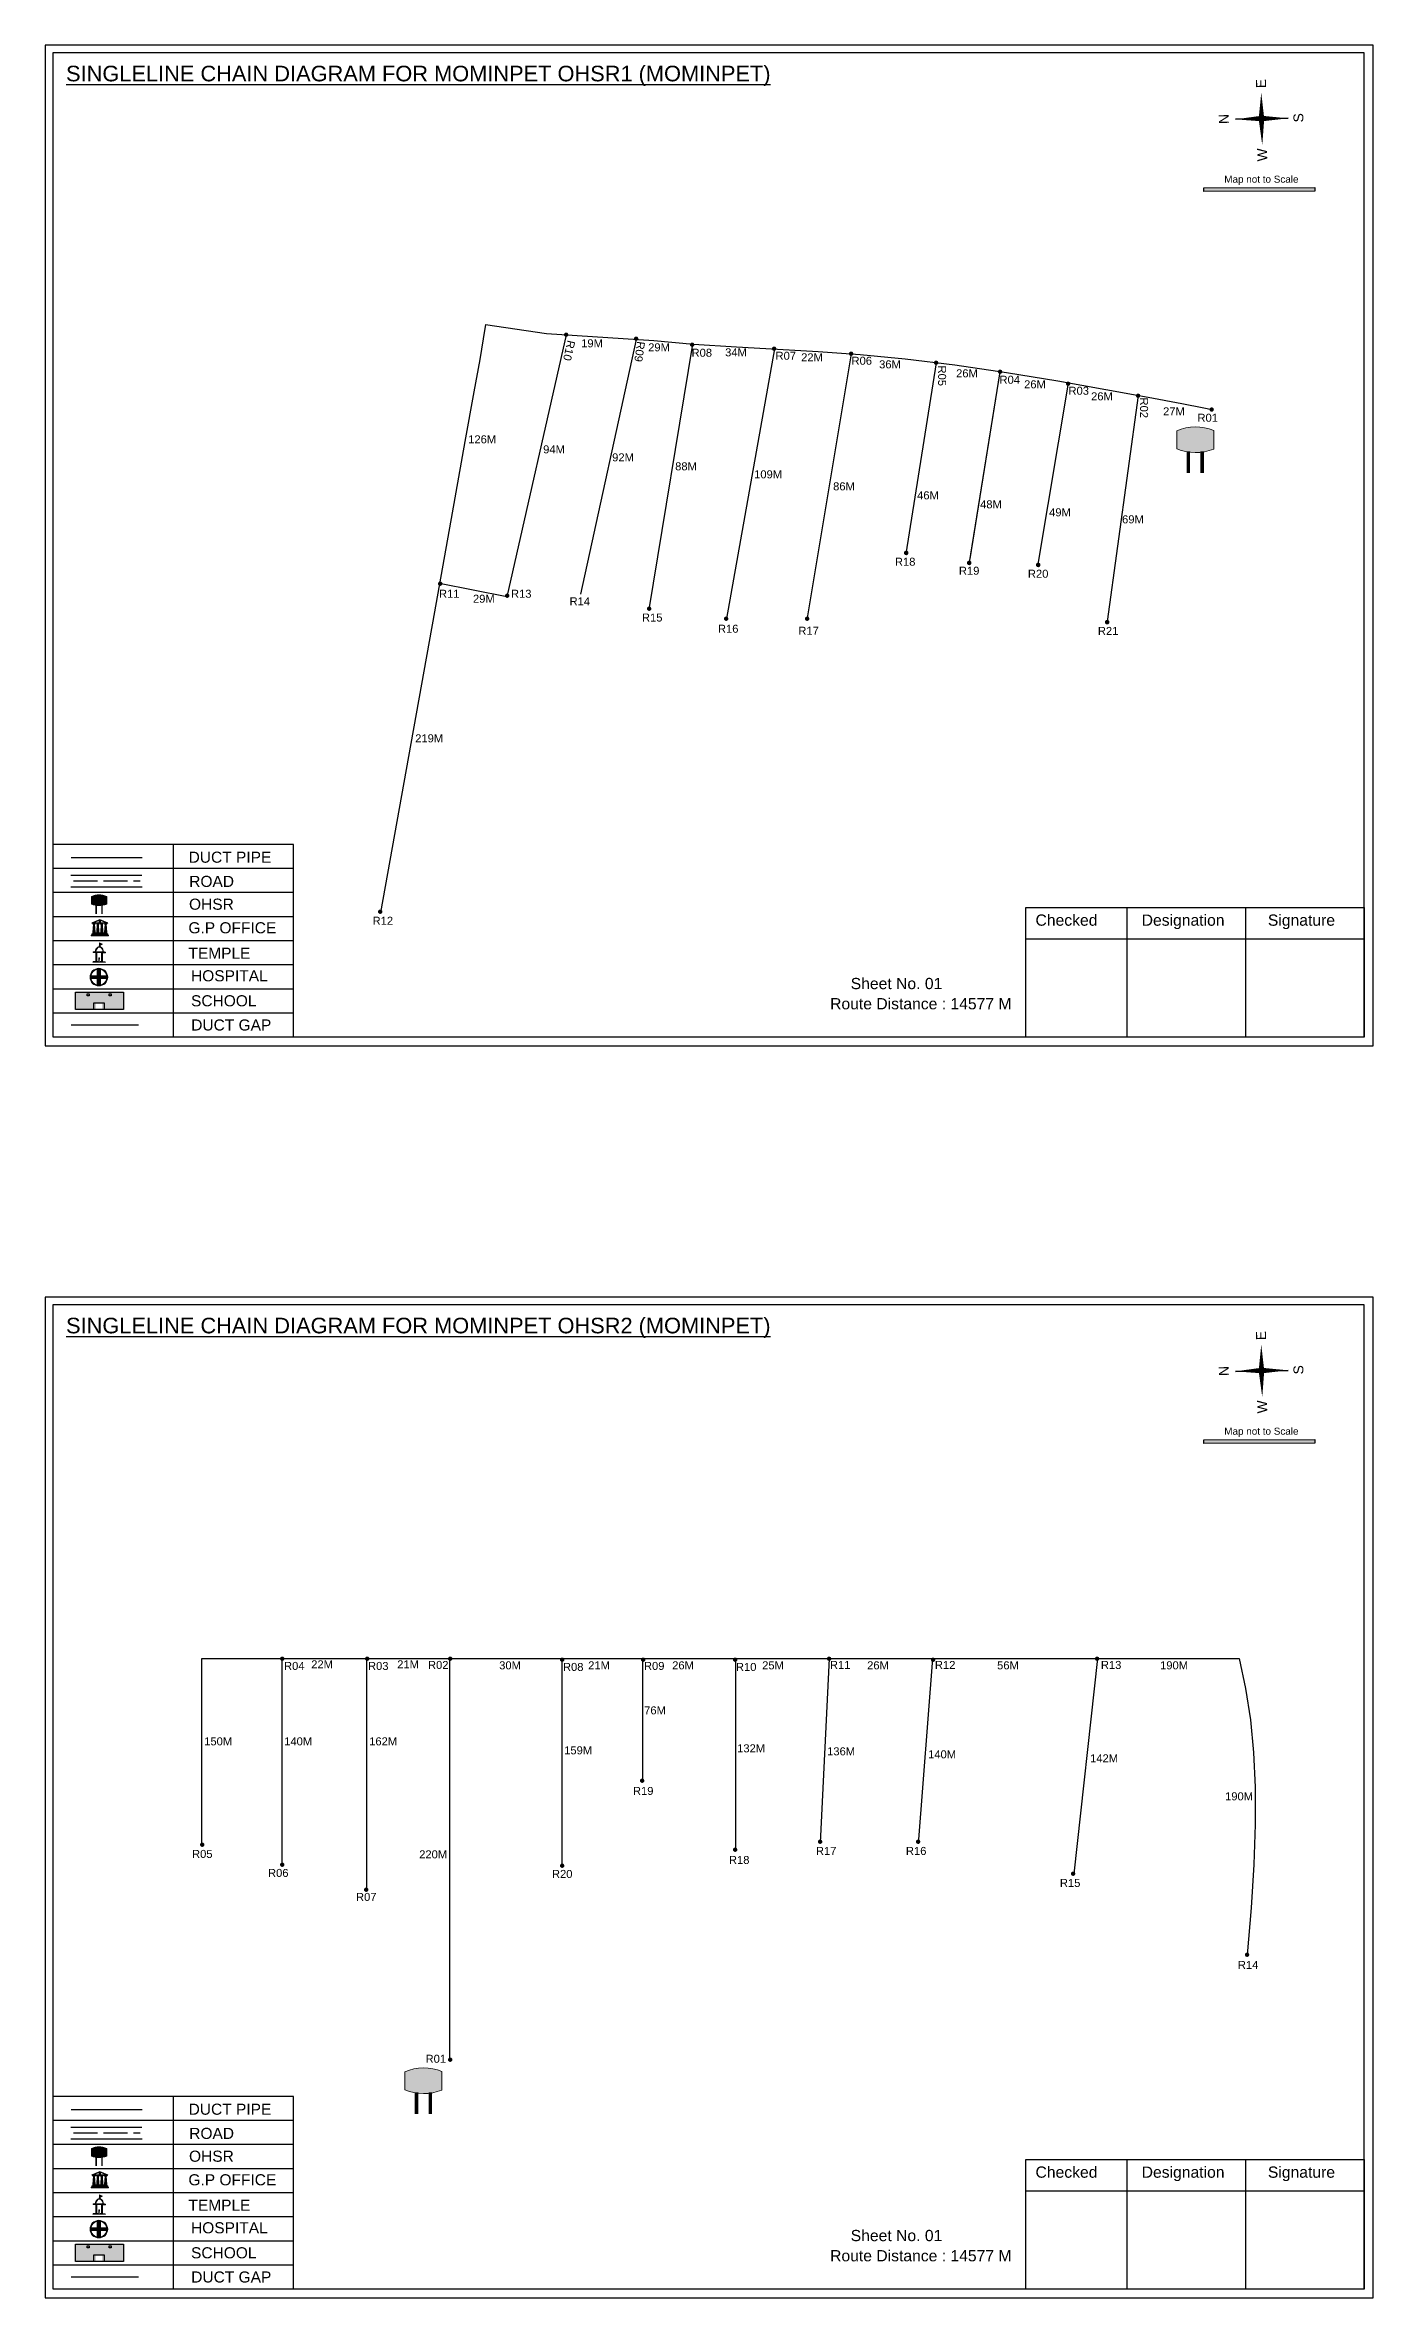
# Model space of a CAD drawing. Header units: inches. Extents: x 1446 to 12099, y 451 to 5049.
# Drawn here: x 1454 to 2118, y 3923 to 5049 of the extents above; entities that cross this region are included whole.
import ezdxf

# ---------------------------------------------------------------- set-up
doc = ezdxf.new("R2010")
doc.units = ezdxf.units.IN
doc.header["$MEASUREMENT"] = 0
doc.linetypes.add('ACAD_ISO02W100', pattern=[15, 12, -3])
doc.layers.add('LANDMARK', color=7, linetype='Continuous')
doc.layers.add('OHT', color=7, linetype='Continuous')
doc.styles.get("Standard").update_dxf_attribs({"font": 'arial.ttf'})

# ---------------------------------------------------------------- blocks, each defined once
blk = doc.blocks.new('OHT')
at = {"linetype": 'Continuous', "lineweight": 0, "true_color": 0x0ffffc}
blk.add_hatch(color=4, dxfattribs=at).paths.add_polyline_path([(0.012, 1), (0, 1, 0.101323), (-0.4, 0.916), (-0.4, 0.525, 0.194075), (0.399, 0.521), (0.399, 0.921, 0.097877)])
at = {"color": 4, "linetype": 'Continuous', "lineweight": 0, "true_color": 0x0ffffc, "flags": 128}
for points in [[(-0.4, 0.525), (-0.4, 0.916)], [(0.399, 0.521), (0.399, 0.921)]]:
    blk.add_lwpolyline(points, dxfattribs=at)
at = {"color": 4, "linetype": 'Continuous', "lineweight": 0, "true_color": 0x0ffffc, "const_width": 0.075, "flags": 128}
for points in [[(-0.15, 0), (-0.15, 0.475)], [(0.15, 0), (0.15, 0.473)]]:
    blk.add_lwpolyline(points, dxfattribs=at)
at = {"color": 4, "linetype": 'Continuous', "lineweight": 0, "true_color": 0x0ffffc}
for centre, radius, start, end in [((0.006, -0.019), 1.019, 67.3109, 113.4711), ((0.004, 1.513), 1.068, 247.7682, 291.7007)]:
    blk.add_arc(centre, radius, start, end, dxfattribs=at)
blk = doc.blocks.new('Government_Office')
at = {"linetype": 'Continuous', "lineweight": 0, "true_color": 0xff0000}
for points in [[(-0.5, 0.05), (0.5, 0.05), (0.5, 0), (-0.5, 0)], [(-0.45, 0.08), (-0.45, 0.12), (0.45, 0.12), (0.45, 0.08)], [(-0.4, 0.14), (-0.4, 0.18), (0.4, 0.18), (0.4, 0.14)]]:
    blk.add_hatch(color=1, dxfattribs=at).paths.add_polyline_path(points)
h = blk.add_hatch(color=1, dxfattribs=at)
h.paths.add_polyline_path([(0.44, 0.72), (0.45, 0.75), (0, 0.93), (-0.45, 0.75), (-0.44, 0.72)])
h.paths.add_polyline_path([(0.36, 0.75), (-0.36, 0.75), (0, 0.9)], flags=16)
h.paths.add_polyline_path([(0, 0.78, -1), (0, 0.87, -1)], flags=0)
h = blk.add_hatch(color=1, dxfattribs=at)
edge = h.paths.add_edge_path()
edge.add_line((-0.27, 0.2), (-0.3, 0.68))
edge.add_line((-0.3, 0.68), (-0.29, 0.68))
edge.add_arc((-0.28, 0.69), 0.0176, 225.304, 441.5659)
edge.add_line((-0.28, 0.7), (-0.39, 0.7))
edge.add_arc((-0.39, 0.69), 0.0176, 98.4341, 314.696)
edge.add_line((-0.38, 0.68), (-0.37, 0.68))
edge.add_line((-0.37, 0.68), (-0.4, 0.2))
edge.add_line((-0.4, 0.2), (-0.27, 0.2))
h = blk.add_hatch(color=1, dxfattribs=at)
edge = h.paths.add_edge_path()
edge.add_line((-0.05, 0.2), (-0.07, 0.68))
edge.add_line((-0.07, 0.68), (-0.07, 0.68))
edge.add_arc((-0.05, 0.69), 0.0176, 225.304, 441.5659)
edge.add_line((-0.05, 0.7), (-0.17, 0.7))
edge.add_arc((-0.17, 0.69), 0.0176, 98.4341, 314.696)
edge.add_line((-0.16, 0.68), (-0.15, 0.68))
edge.add_line((-0.15, 0.68), (-0.18, 0.2))
edge.add_line((-0.18, 0.2), (-0.05, 0.2))
h = blk.add_hatch(color=1, dxfattribs=at)
edge = h.paths.add_edge_path()
edge.add_arc((0, 0.83), 0.0467, 90, 270)
edge.add_arc((0, 0.83), 0.0467, 270, 450)
h = blk.add_hatch(color=1, dxfattribs=at)
edge = h.paths.add_edge_path()
edge.add_line((0.18, 0.2), (0.15, 0.68))
edge.add_line((0.15, 0.68), (0.16, 0.68))
edge.add_arc((0.17, 0.69), 0.0176, 225.304, 441.5659)
edge.add_line((0.17, 0.7), (0.05, 0.7))
edge.add_arc((0.05, 0.69), 0.0176, 98.4341, 314.696)
edge.add_line((0.07, 0.68), (0.07, 0.68))
edge.add_line((0.07, 0.68), (0.05, 0.2))
edge.add_line((0.05, 0.2), (0.18, 0.2))
h = blk.add_hatch(color=1, dxfattribs=at)
edge = h.paths.add_edge_path()
edge.add_line((0.4, 0.2), (0.37, 0.68))
edge.add_line((0.37, 0.68), (0.38, 0.68))
edge.add_arc((0.39, 0.69), 0.0176, 225.304, 441.5659)
edge.add_line((0.4, 0.7), (0.28, 0.7))
edge.add_arc((0.28, 0.69), 0.0176, 98.4341, 314.696)
edge.add_line((0.29, 0.68), (0.3, 0.68))
edge.add_line((0.3, 0.68), (0.27, 0.2))
edge.add_line((0.27, 0.2), (0.4, 0.2))
at = {"color": 1, "linetype": 'Continuous', "lineweight": 0, "true_color": 0xff0000, "flags": 128}
for points in [[(-0.5, 0.05), (0.5, 0.05), (0.5, 0), (-0.5, 0)], [(-0.45, 0.75), (-0.44, 0.72), (0.44, 0.72), (0.45, 0.75), (0, 0.93)], [(-0.45, 0.08), (-0.45, 0.12), (0.45, 0.12), (0.45, 0.08)], [(-0.4, 0.14), (-0.4, 0.18), (0.4, 0.18), (0.4, 0.14)], [(-0.36, 0.75), (0.36, 0.75), (0, 0.9)]]:
    blk.add_lwpolyline(points, close=True, dxfattribs=at)
for points in [[(-0.27, 0.2), (-0.3, 0.68), (-0.29, 0.68, 1.379694), (-0.28, 0.7), (-0.39, 0.7, 1.379694), (-0.38, 0.68), (-0.37, 0.68), (-0.4, 0.2)], [(-0.05, 0.2), (-0.07, 0.68), (-0.07, 0.68, 1.379694), (-0.05, 0.7), (-0.17, 0.7, 1.379694), (-0.16, 0.68), (-0.15, 0.68), (-0.18, 0.2)], [(0, 0.87, 1), (0, 0.78, 1)], [(0.18, 0.2), (0.15, 0.68), (0.16, 0.68, 1.379694), (0.17, 0.7), (0.05, 0.7, 1.379694), (0.07, 0.68), (0.07, 0.68), (0.05, 0.2)], [(0.4, 0.2), (0.37, 0.68), (0.38, 0.68, 1.379694), (0.4, 0.7), (0.28, 0.7, 1.379694), (0.29, 0.68), (0.3, 0.68), (0.27, 0.2)]]:
    blk.add_lwpolyline(points, format="xyb", close=True, dxfattribs=at)
blk = doc.blocks.new('Temple')
at = {"linetype": 'Continuous', "lineweight": 0, "true_color": 0xff0000}
h = blk.add_hatch(color=1, dxfattribs=at)
edge = h.paths.add_edge_path()
edge.add_line((0.17, 0.49), (0.22, 0.49))
edge.add_line((0.22, 0.49), (0.22, 0.5))
edge.add_line((0.22, 0.5), (0.31, 0.5))
edge.add_line((0.31, 0.5), (0.31, 0.53))
edge.add_line((0.31, 0.53), (0.26, 0.53))
edge.add_line((0.26, 0.53), (0.26, 0.54))
edge.add_line((0.26, 0.54), (0.2, 0.54))
edge.add_spline(control_points=[(0.2, 0.54), (0.2, 0.59), (0.19, 0.64), (0.14, 0.74), (0.09, 0.79), (0.03, 0.8), (0.02, 0.81), (0.01, 0.81)], knot_values=[4.712389, 4.712389, 4.712389, 4.712389, 5.278166, 5.278166, 6.117402, 6.117402, 6.223801, 6.223801, 6.223801, 6.223801], degree=3, periodic=0)
edge.add_line((0.01, 0.81), (0.01, 0.79))
edge.add_line((0.01, 0.79), (-0.01, 0.79))
edge.add_line((-0.01, 0.79), (-0.01, 0.81))
edge.add_spline(control_points=[(-0.01, 0.81), (-0.05, 0.8), (-0.1, 0.78), (-0.17, 0.7), (-0.2, 0.63), (-0.2, 0.55), (-0.2, 0.55), (-0.2, 0.54)], knot_values=[6.343965, 6.343965, 6.343965, 6.343965, 6.956638, 6.956638, 7.795874, 7.795874, 7.853982, 7.853982, 7.853982, 7.853982], degree=3, periodic=0)
edge.add_line((-0.2, 0.54), (-0.26, 0.54))
edge.add_line((-0.26, 0.54), (-0.26, 0.53))
edge.add_line((-0.26, 0.53), (-0.31, 0.53))
edge.add_line((-0.31, 0.53), (-0.31, 0.5))
edge.add_line((-0.31, 0.5), (-0.22, 0.5))
edge.add_line((-0.22, 0.5), (-0.22, 0.49))
edge.add_line((-0.22, 0.49), (-0.17, 0.49))
edge.add_line((-0.17, 0.49), (-0.17, 0.07))
edge.add_arc((-0.2, 0.07), 0.03, -90, 0, ccw=False)
edge.add_line((-0.2, 0.04), (-0.26, 0.04))
edge.add_line((-0.26, 0.04), (-0.26, 0.03))
edge.add_line((-0.26, 0.03), (-0.31, 0.03))
edge.add_line((-0.31, 0.03), (-0.31, 0))
edge.add_line((-0.31, 0), (0.31, 0))
edge.add_line((0.31, 0), (0.31, 0.03))
edge.add_line((0.31, 0.03), (0.26, 0.03))
edge.add_line((0.26, 0.03), (0.26, 0.04))
edge.add_line((0.26, 0.04), (0.2, 0.04))
edge.add_arc((0.2, 0.07), 0.03, 180, 270, ccw=False)
edge.add_line((0.17, 0.07), (0.17, 0.49))
h.paths.add_polyline_path([(0.12, 0.07, -0.414214), (0.1, 0.04), (0.05, 0.04), (0.05, 0.03), (-0.05, 0.03), (-0.05, 0.04), (-0.1, 0.04, -0.414214), (-0.12, 0.07), (-0.12, 0.5), (0.12, 0.5)], flags=16)
edge = h.paths.add_edge_path(flags=16)
edge.add_ellipse((0, 0.54), major_axis=(0, 0.242), ratio=0.722808, start_angle=270, end_angle=450, ccw=False)
edge.add_line((0.17, 0.54), (-0.17, 0.54))
h.paths.add_polyline_path([(0.01, 0.23), (0.01, 0.07), (-0.01, 0.07), (-0.01, 0.23)], flags=0)
at = {"linetype": 'Continuous', "lineweight": 0, "true_color": 0xe66000}
blk.add_hatch(color=32, dxfattribs=at).paths.add_polyline_path([(-0.01, 1), (0.15, 0.93), (0, 0.85)])
at = {"linetype": 'Continuous', "lineweight": 0, "true_color": 0xff0000}
h = blk.add_hatch(color=1, dxfattribs=at)
edge = h.paths.add_edge_path()
edge.add_line((0.01, 0.86), (0, 0.85))
edge.add_line((0, 0.85), (0, 0.93))
edge.add_line((0, 0.93), (-0.01, 0.93))
edge.add_line((-0.01, 0.93), (-0.01, 0.81))
edge.add_spline(control_points=[(-0.01, 0.81), (0, 0.81), (0, 0.81), (0.01, 0.81)], knot_values=[6.223801, 6.223801, 6.223801, 6.223801, 6.343965, 6.343965, 6.343965, 6.343965], degree=3, periodic=0)
edge.add_line((0.01, 0.81), (0.01, 0.86))
h = blk.add_hatch(color=1, dxfattribs=at)
edge = h.paths.add_edge_path()
edge.add_line((0.01, 0.79), (0.01, 0.81))
edge.add_spline(control_points=[(0.01, 0.81), (0, 0.81), (0, 0.81), (-0.01, 0.81)], knot_values=[6.223801, 6.223801, 6.223801, 6.223801, 6.343965, 6.343965, 6.343965, 6.343965], degree=3, periodic=0)
edge.add_line((-0.01, 0.81), (-0.01, 0.79))
edge.add_line((-0.01, 0.79), (0.01, 0.79))
at = {"color": 1, "linetype": 'Continuous', "lineweight": 0, "true_color": 0xff0000, "flags": 128}
blk.add_lwpolyline([(0.2, 0.54), (0.26, 0.54), (0.26, 0.53), (0.31, 0.53), (0.31, 0.5), (0.22, 0.5), (0.22, 0.49), (0.17, 0.49), (0.17, 0.07, 0.414214), (0.2, 0.04), (0.26, 0.04), (0.26, 0.03), (0.31, 0.03), (0.31, 0), (-0.31, 0), (-0.31, 0.03), (-0.26, 0.03), (-0.26, 0.04), (-0.2, 0.04, 0.414214), (-0.17, 0.07), (-0.17, 0.49), (-0.22, 0.49), (-0.22, 0.5), (-0.31, 0.5), (-0.31, 0.53), (-0.26, 0.53), (-0.26, 0.54), (-0.2, 0.54)], format="xyb", dxfattribs=at)
blk.add_lwpolyline([(-0.17, 0.54), (0.17, 0.54)], dxfattribs=at)
blk.add_lwpolyline([(0.12, 0.5), (0.12, 0.07, -0.414214), (0.1, 0.04), (0.05, 0.04), (0.05, 0.03), (-0.05, 0.03), (-0.05, 0.04), (-0.1, 0.04, -0.414214), (-0.12, 0.07), (-0.12, 0.5)], format="xyb", close=True, dxfattribs=at)
at = {"color": 32, "linetype": 'Continuous', "lineweight": 0, "true_color": 0xe66000, "flags": 128}
blk.add_lwpolyline([(-0.01, 1), (0.15, 0.93), (0, 0.85), (-0.01, 1)], dxfattribs=at)
at = {"color": 1, "linetype": 'Continuous', "lineweight": 0, "true_color": 0xff0000, "flags": 128}
for points in [[(0.01, 0.93), (-0.01, 0.93), (-0.01, 0.79), (0.01, 0.79)], [(0.01, 0.23), (-0.01, 0.23), (-0.01, 0.07), (0.01, 0.07)]]:
    blk.add_lwpolyline(points, close=True, dxfattribs=at)
at = {"color": 1, "linetype": 'Continuous', "lineweight": 0, "true_color": 0xff0000}
blk.add_ellipse((0, 0.54), major_axis=(0, 0.242), ratio=0.722808, start_param=4.712389, end_param=7.853982, dxfattribs=at)
blk.add_open_spline([(0.2, 0.54), (0.2, 0.59), (0.19, 0.64), (0.14, 0.74), (0.09, 0.79), (-0.02, 0.82), (-0.08, 0.79), (-0.17, 0.7), (-0.2, 0.63), (-0.2, 0.55), (-0.2, 0.55), (-0.2, 0.54)], degree=3, knots=[4.712389, 4.712389, 4.712389, 4.712389, 5.278166, 5.278166, 6.117402, 6.117402, 6.956638, 6.956638, 7.795874, 7.795874, 7.853982, 7.853982, 7.853982, 7.853982], dxfattribs=at)
blk = doc.blocks.new('*U10')
at = {"color": 0, "linetype": 'ACAD_ISO02W100', "transparency": 16777216}
blk.add_line((-16.5, 0), (16.8, 0), dxfattribs=at)
blk = doc.blocks.new('Hospital')
at = {"linetype": 'Continuous', "lineweight": 0, "true_color": 0x000000}
h = blk.add_hatch(color=18, dxfattribs=at)
h.paths.add_polyline_path([(-0.5, 0, 1), (0.5, 0, 1)])
h.paths.add_polyline_path([(0.45, 0, -1), (-0.45, 0, -1)], flags=16)
at = {"linetype": 'Continuous', "true_color": 0xff0000}
blk.add_hatch(color=1, dxfattribs=at).paths.add_polyline_path([(-0.39, 0.08), (-0.08, 0.08), (-0.08, 0.39), (0.08, 0.39), (0.08, 0.08), (0.39, 0.08), (0.39, -0.08), (0.08, -0.08), (0.08, -0.39), (-0.08, -0.39), (-0.08, -0.08), (-0.39, -0.08)])
at = {"color": 1, "linetype": 'Continuous', "true_color": 0xff0000, "flags": 128}
blk.add_lwpolyline([(-0.39, 0.08), (-0.08, 0.08), (-0.08, 0.39), (0.08, 0.39), (0.08, 0.08), (0.39, 0.08), (0.39, -0.08), (0.08, -0.08), (0.08, -0.39), (-0.08, -0.39), (-0.08, -0.08), (-0.39, -0.08)], close=True, dxfattribs=at)
at = {"color": 18, "linetype": 'Continuous', "lineweight": 0, "true_color": 0x000000}
for radius in [0.5, 0.446]:
    blk.add_circle((0, 0), radius, dxfattribs=at)
blk = doc.blocks.new('*U12')
at = {"color": 0, "linetype": 'ACAD_ISO02W100', "transparency": 16777216}
blk.add_line((-16.5, 0), (16.8, 0), dxfattribs=at)

msp = doc.modelspace()

# ---------------------------------------------------------------- hatches: boundary and pattern name
at = {"true_color": 0x0093dd}
h = msp.add_hatch(color=142, dxfattribs=at)
h.dxf.hatch_style = 1
h.paths.add_polyline_path([(2033.5, 4978.1), (2033.5, 4976.2), (2089, 4976.4), (2089, 4978.2)])
at = {"ltscale": 0.5}
h = msp.add_hatch(color=5, dxfattribs=at)
h.dxf.hatch_style = 1
h.paths.add_polyline_path([(1715.7, 4904.6, 1), (1713.5, 4904.6, 1)])
h = msp.add_hatch(color=5, dxfattribs=at)
h.dxf.hatch_style = 1
h.paths.add_polyline_path([(1750.7, 4902.6, 1), (1748.5, 4902.6, 1)])
h = msp.add_hatch(color=5, dxfattribs=at)
h.dxf.hatch_style = 1
h.paths.add_polyline_path([(1778.7, 4899.6, 1), (1776.5, 4899.6, 1)])
h = msp.add_hatch(color=5, dxfattribs=at)
h.dxf.hatch_style = 1
h.paths.add_polyline_path([(1819.7, 4897.6, 1), (1817.5, 4897.6, 1)])
h = msp.add_hatch(color=5, dxfattribs=at)
h.dxf.hatch_style = 1
h.paths.add_polyline_path([(1858.2, 4895.1, 1), (1856, 4895.1, 1)])
h = msp.add_hatch(color=5, dxfattribs=at)
h.dxf.hatch_style = 1
h.paths.add_polyline_path([(1900.7, 4890.6, 1), (1898.5, 4890.6, 1)])
h = msp.add_hatch(color=5, dxfattribs=at)
h.dxf.hatch_style = 1
h.paths.add_polyline_path([(1932.7, 4886.1, 1), (1930.5, 4886.1, 1)])
h = msp.add_hatch(color=5, dxfattribs=at)
h.dxf.hatch_style = 1
h.paths.add_polyline_path([(1966.7, 4880.1, 1), (1964.5, 4880.1, 1)])
h = msp.add_hatch(color=5, dxfattribs=at)
h.dxf.hatch_style = 1
h.paths.add_polyline_path([(2001.7, 4874.1, 1), (1999.5, 4874.1, 1)])
h = msp.add_hatch(color=5, dxfattribs=at)
h.dxf.hatch_style = 1
h.paths.add_polyline_path([(2038.5, 4867.2, 1), (2036.3, 4867.2, 1)])
h = msp.add_hatch(color=5, dxfattribs=at)
h.dxf.hatch_style = 1
h.paths.add_polyline_path([(1885.8, 4795.5, 1), (1883.5, 4795.5, 1)])
h = msp.add_hatch(color=5, dxfattribs=at)
h.dxf.hatch_style = 1
h.paths.add_polyline_path([(1917.3, 4790.5, 1), (1915, 4790.5, 1)])
h = msp.add_hatch(color=5, dxfattribs=at)
h.dxf.hatch_style = 1
h.paths.add_polyline_path([(1951.8, 4789.5, 1), (1949.5, 4789.5, 1)])
h = msp.add_hatch(color=5, dxfattribs=at)
h.dxf.hatch_style = 1
h.paths.add_polyline_path([(1652.7, 4780.1, 1), (1650.5, 4780.1, 1)])
h = msp.add_hatch(color=5, dxfattribs=at)
h.dxf.hatch_style = 1
h.paths.add_polyline_path([(1686.2, 4774.1, 1), (1684, 4774.1, 1)])
h = msp.add_hatch(color=5, dxfattribs=at)
h.dxf.hatch_style = 1
h.paths.add_polyline_path([(1757.2, 4767.6, 1), (1755, 4767.6, 1)])
h = msp.add_hatch(color=5, dxfattribs=at)
h.dxf.hatch_style = 1
h.paths.add_polyline_path([(1795.7, 4762.6, 1), (1793.5, 4762.6, 1)])
h = msp.add_hatch(color=5, dxfattribs=at)
h.dxf.hatch_style = 1
h.paths.add_polyline_path([(1836.2, 4762.6, 1), (1834, 4762.6, 1)])
h = msp.add_hatch(color=5, dxfattribs=at)
h.dxf.hatch_style = 1
h.paths.add_polyline_path([(1986.3, 4760.9, 1), (1984, 4760.9, 1)])
h = msp.add_hatch(color=5, dxfattribs=at)
h.dxf.hatch_style = 1
h.paths.add_polyline_path([(1622.7, 4616.1, 1), (1620.5, 4616.1, 1)])
at = {"true_color": 0xc8c92d}
h = msp.add_hatch(color=52, dxfattribs=at)
h.dxf.hatch_style = 1
h.paths.add_polyline_path([(1474, 4575.9), (1469.3, 4575.9), (1469.3, 4567.3), (1474, 4567.3)])
h.paths.add_polyline_path([(1493.3, 4575.9), (1488.5, 4575.9), (1488.5, 4567.3), (1493.3, 4567.3)])
at = {"true_color": 0x22346e}
h = msp.add_hatch(color=159, dxfattribs=at)
h.dxf.hatch_style = 1
h.paths.add_polyline_path([(1488.5, 4575.9), (1474, 4575.9), (1474, 4567.3), (1479.5, 4567.3), (1479.5, 4570.1), (1482.4, 4570.1), (1482.4, 4567.3), (1488.5, 4567.3)])
h.paths.add_polyline_path([(1476.1, 4574), (1475, 4574), (1475, 4575), (1476.1, 4575)], flags=16)
h.paths.add_polyline_path([(1486.1, 4574), (1486.1, 4575), (1487.1, 4575), (1487.1, 4574)], flags=16)
at = {"true_color": 0x0093dd}
h = msp.add_hatch(color=142, dxfattribs=at)
h.dxf.hatch_style = 1
h.paths.add_polyline_path([(2033.5, 4352.1), (2033.5, 4350.2), (2089, 4350.4), (2089, 4352.2)])
at = {"ltscale": 0.5}
h = msp.add_hatch(color=5, dxfattribs=at)
h.dxf.hatch_style = 1
h.paths.add_polyline_path([(1573.7, 4242.6, 1), (1571.5, 4242.6, 1)])
h = msp.add_hatch(color=5, dxfattribs=at)
h.dxf.hatch_style = 1
h.paths.add_polyline_path([(1616.2, 4242.6, 1), (1614, 4242.6, 1)])
h = msp.add_hatch(color=5, dxfattribs=at)
h.dxf.hatch_style = 1
h.paths.add_polyline_path([(1657.7, 4242.6, 1), (1655.5, 4242.6, 1)])
h = msp.add_hatch(color=5, dxfattribs=at)
h.dxf.hatch_style = 1
h.paths.add_polyline_path([(1713.7, 4242.1, 1), (1711.5, 4242.1, 1)])
h = msp.add_hatch(color=5, dxfattribs=at)
h.dxf.hatch_style = 1
h.paths.add_polyline_path([(1754.2, 4242.1, 1), (1752, 4242.1, 1)])
h = msp.add_hatch(color=5, dxfattribs=at)
h.dxf.hatch_style = 1
h.paths.add_polyline_path([(1800.2, 4242.1, 1), (1798, 4242.1, 1)])
h = msp.add_hatch(color=5, dxfattribs=at)
h.dxf.hatch_style = 1
h.paths.add_polyline_path([(1847.2, 4242.6, 1), (1845, 4242.6, 1)])
h = msp.add_hatch(color=5, dxfattribs=at)
h.dxf.hatch_style = 1
h.paths.add_polyline_path([(1899.2, 4242.1, 1), (1897, 4242.1, 1)])
h = msp.add_hatch(color=5, dxfattribs=at)
h.dxf.hatch_style = 1
h.paths.add_polyline_path([(1981.2, 4242.6, 1), (1979, 4242.6, 1)])
h = msp.add_hatch(color=5, dxfattribs=at)
h.dxf.hatch_style = 1
h.paths.add_polyline_path([(1753.7, 4181.6, 1), (1751.5, 4181.6, 1)])
h = msp.add_hatch(color=5, dxfattribs=at)
h.dxf.hatch_style = 1
h.paths.add_polyline_path([(1533.7, 4149.6, 1), (1531.5, 4149.6, 1)])
h = msp.add_hatch(color=5, dxfattribs=at)
h.dxf.hatch_style = 1
h.paths.add_polyline_path([(1800.2, 4147.1, 1), (1798, 4147.1, 1)])
h = msp.add_hatch(color=5, dxfattribs=at)
h.dxf.hatch_style = 1
h.paths.add_polyline_path([(1842.7, 4151.1, 1), (1840.5, 4151.1, 1)])
h = msp.add_hatch(color=5, dxfattribs=at)
h.dxf.hatch_style = 1
h.paths.add_polyline_path([(1891.7, 4151.1, 1), (1889.5, 4151.1, 1)])
h = msp.add_hatch(color=5, dxfattribs=at)
h.dxf.hatch_style = 1
h.paths.add_polyline_path([(1573.7, 4139.6, 1), (1571.5, 4139.6, 1)])
h = msp.add_hatch(color=5, dxfattribs=at)
h.dxf.hatch_style = 1
h.paths.add_polyline_path([(1713.7, 4139.1, 1), (1711.5, 4139.1, 1)])
h = msp.add_hatch(color=5, dxfattribs=at)
h.dxf.hatch_style = 1
h.paths.add_polyline_path([(1969.2, 4135.1, 1), (1967, 4135.1, 1)])
h = msp.add_hatch(color=5, dxfattribs=at)
h.dxf.hatch_style = 1
h.paths.add_polyline_path([(1615.7, 4127.1, 1), (1613.5, 4127.1, 1)])
h = msp.add_hatch(color=5, dxfattribs=at)
h.dxf.hatch_style = 1
h.paths.add_polyline_path([(2056.2, 4094.6, 1), (2054, 4094.6, 1)])
h = msp.add_hatch(color=5, dxfattribs=at)
h.dxf.hatch_style = 1
h.paths.add_polyline_path([(1657.7, 4042.1, 1), (1655.5, 4042.1, 1)])
at = {"true_color": 0xc8c92d}
h = msp.add_hatch(color=52, dxfattribs=at)
h.dxf.hatch_style = 1
h.paths.add_polyline_path([(1474, 3949.9), (1469.3, 3949.9), (1469.3, 3941.3), (1474, 3941.3)])
h.paths.add_polyline_path([(1493.3, 3949.9), (1488.5, 3949.9), (1488.5, 3941.3), (1493.3, 3941.3)])
at = {"true_color": 0x22346e}
h = msp.add_hatch(color=159, dxfattribs=at)
h.dxf.hatch_style = 1
h.paths.add_polyline_path([(1488.5, 3949.9), (1474, 3949.9), (1474, 3941.3), (1479.5, 3941.3), (1479.5, 3944.1), (1482.4, 3944.1), (1482.4, 3941.3), (1488.5, 3941.3)])
h.paths.add_polyline_path([(1476.1, 3948), (1475, 3948), (1475, 3949), (1476.1, 3949)], flags=16)
h.paths.add_polyline_path([(1486.1, 3948), (1486.1, 3949), (1487.1, 3949), (1487.1, 3948)], flags=16)

# ---------------------------------------------------------------- linework, layer by layer
for p, q in [((2075.6, 5012.8), (2049.3, 5012.3)), ((2049.3, 5012.3), (2075.6, 5012.8)), ((2075.6, 5012.8), (2049.3, 5012.3)), ((2062.5, 5012.6), (2075.6, 5012.8)), ((1518.1, 4649.7), (1518.1, 4553.5)), ((1578.2, 4637.7), (1457.9, 4637.7)), ((1466.9, 4634.4), (1502.4, 4634.4)), ((1578.2, 4625.7), (1457.9, 4625.7)), ((1466.9, 4628.5), (1502.6, 4628.5)), ((1578.2, 4613.6), (1457.9, 4613.6)), ((1578.2, 4601.6), (1457.9, 4601.6)), ((1578.2, 4589.6), (1457.9, 4589.6)), ((1457.9, 4577.5), (1578.2, 4577.5)), ((1457.9, 4565.5), (1578.2, 4565.5)), ((1457.9, 4555), (1457.9, 4554)), ((1457.9, 4554), (1457.9, 4553.5)), ((2075.6, 4386.8), (2049.3, 4386.3)), ((2049.3, 4386.3), (2075.6, 4386.8)), ((2075.6, 4386.8), (2049.3, 4386.3)), ((2062.5, 4386.6), (2075.6, 4386.8)), ((1518.1, 4023.7), (1518.1, 3927.5)), ((1578.2, 4011.7), (1457.9, 4011.7)), ((1578.2, 3999.7), (1457.9, 3999.7)), ((1466.9, 4008.4), (1502.4, 4008.4)), ((1466.9, 4002.5), (1502.6, 4002.5)), ((1578.2, 3987.6), (1457.9, 3987.6)), ((1578.2, 3975.6), (1457.9, 3975.6)), ((1578.2, 3963.6), (1457.9, 3963.6)), ((1457.9, 3951.5), (1578.2, 3951.5)), ((1457.9, 3939.5), (1578.2, 3939.5)), ((1457.9, 3929), (1457.9, 3928)), ((1457.9, 3928), (1457.9, 3927.5))]:
    msp.add_line(p, q)
at = {"color": 1}
for p, q in [((2049.3, 5012.3), (2062.4, 5012.6)), ((2049.3, 4386.3), (2062.4, 4386.6))]:
    msp.add_line(p, q, dxfattribs=at)
at = {"color": 5}
for p, q in [((1749.6, 4902.3), (1721.8, 4774.9)), ((1777.8, 4899.9), (1755.9, 4767.3)), ((1818.7, 4897.5), (1794.7, 4762.8)), ((1857.1, 4895.1), (1835, 4762.1)), ((1899.6, 4890.6), (1884.4, 4795.1)), ((1931.5, 4886.1), (1916, 4789.7)), ((1931.5, 4886.1), (1916.5, 4792.6)), ((1965.7, 4880.4), (1950.5, 4789.9)), ((2000.7, 4874.2), (1985.2, 4761.2)), ((1572.4, 4242.7), (1572.4, 4139.7)), ((1572.4, 4242.7), (1572.4, 4139.7)), ((1614.8, 4242.7), (1614.8, 4126.9)), ((1656.3, 4242.7), (1656.3, 4042.4)), ((1712.4, 4242.7), (1712.4, 4139.3)), ((1752.8, 4242.7), (1752.8, 4181.5)), ((1799.2, 4242.7), (1799.2, 4146.8)), ((1846.2, 4242.7), (1841.7, 4150.5)), ((1897.8, 4242.7), (1890.7, 4150.1)), ((1980.3, 4242.7), (1968.5, 4135))]:
    msp.add_line(p, q, dxfattribs=at)
at = {"color": 242, "true_color": 0xcd2027}
for p, q in [((1995, 4618.2), (1995, 4553.4)), ((2054.4, 4618.2), (2054.4, 4553.4)), ((1944.5, 4602.5), (2113.6, 4602.5)), ((1995, 3992.2), (1995, 3927.4)), ((2054.4, 3992.2), (2054.4, 3927.4)), ((1944.5, 3976.5), (2113.6, 3976.5))]:
    msp.add_line(p, q, dxfattribs=at)
for points in [[(1454, 5049.4), (1454, 4549), (2118.1, 4549), (2118.1, 5049.4)], [(1457.9, 5045.6), (1457.9, 4553.5), (2113.6, 4553.5), (2113.6, 5045.6)], [(1457.9, 4553.5), (1578.2, 4553.5), (1578.2, 4649.7), (1457.9, 4649.7), (1457.9, 4554.4)], [(1493.3, 4575.9), (1493.3, 4567.3), (1469.3, 4567.3), (1469.3, 4575.9)], [(1476.1, 4575), (1476.1, 4574), (1475, 4574), (1475, 4575)], [(1486.1, 4574), (1486.1, 4575), (1487.1, 4575), (1487.1, 4574)], [(1454, 4423.4), (1454, 3923), (2118.1, 3923), (2118.1, 4423.4)], [(1457.9, 4419.6), (1457.9, 3927.5), (2113.6, 3927.5), (2113.6, 4419.6)], [(1457.9, 3927.5), (1578.2, 3927.5), (1578.2, 4023.7), (1457.9, 4023.7), (1457.9, 3928.4)], [(1493.3, 3949.9), (1493.3, 3941.3), (1469.3, 3941.3), (1469.3, 3949.9)], [(1476.1, 3949), (1476.1, 3948), (1475, 3948), (1475, 3949)], [(1486.1, 3948), (1486.1, 3949), (1487.1, 3949), (1487.1, 3948)]]:
    msp.add_lwpolyline(points, close=True)
at = {"color": 142, "true_color": 0x0093dd}
for points in [[(2089, 4976.4), (2033.5, 4976.2), (2033.5, 4978.1), (2089, 4978.2), (2089, 4976.4)], [(2089, 4350.4), (2033.5, 4350.2), (2033.5, 4352.1), (2089, 4352.2), (2089, 4350.4)]]:
    msp.add_lwpolyline(points, dxfattribs=at)
at = {"color": 5}
for points in [[(1674.2, 4909.7), (1673.1, 4902.6), (1671.4, 4892.2), (1668.5, 4876), (1664, 4851.2), (1657.6, 4815.5), (1648.7, 4766), (1636.9, 4700.3), (1621.7, 4615.8)], [(1714.8, 4905.2), (1685, 4773.6), (1651.2, 4780.2)], [(1674.2, 4909.7), (1704.8, 4905.2), (1758.4, 4901.7), (1778.2, 4899.9), (1799.8, 4898.5), (1820.3, 4897.4), (1840.6, 4896.3), (1861.6, 4894.8), (1884.2, 4892.6), (1908.9, 4889.5), (1934.8, 4885.7), (1960.4, 4881.5), (1984.5, 4877.3), (2005.6, 4873.4), (2022.4, 4870.2), (2033.5, 4868.1), (2037.5, 4867.3)], [(1532.4, 4149.4), (1532.4, 4242.7), (1980.3, 4242.7), (2051.1, 4242.7), (2054.4, 4227.7), (2056.9, 4212.1), (2058.4, 4195.7), (2059.2, 4178.4), (2059.2, 4159.8), (2058.5, 4139.8), (2057.1, 4118.1), (2055.1, 4094.5)]]:
    msp.add_lwpolyline(points, dxfattribs=at)
at = {"color": 242, "true_color": 0xcd2027}
for points in [[(2113.6, 4553.4), (1944.5, 4553.4), (1944.5, 4618.2), (2113.6, 4618.2)], [(2113.6, 3927.4), (1944.5, 3927.4), (1944.5, 3992.2), (2113.6, 3992.2)]]:
    msp.add_lwpolyline(points, close=True, dxfattribs=at)
for points in [[(1478.4, 4567.3), (1478.4, 4570.5), (1483.5, 4570.5), (1483.5, 4567.3)], [(1478.4, 3941.3), (1478.4, 3944.5), (1483.5, 3944.5), (1483.5, 3941.3)]]:
    msp.add_lwpolyline(points)
for points in [[(2063.7, 5012.6), (2060.9, 5012.5), (2062.2, 5025.7)], [(2063.7, 5012.6), (2060.9, 5012.5), (2062.2, 5025.7)], [(2062.5, 5011.3), (2062.4, 5014.1), (2075.6, 5012.8)], [(2062.5, 5011.3), (2062.4, 5014.1), (2075.6, 5012.8)], [(2063.7, 5012.6), (2060.9, 5012.5), (2062.7, 4999.4)], [(2063.7, 5012.6), (2060.9, 5012.5), (2062.7, 4999.4)], [(2063.7, 4386.6), (2060.9, 4386.5), (2062.2, 4399.7)], [(2063.7, 4386.6), (2060.9, 4386.5), (2062.2, 4399.7)], [(2063.7, 4386.6), (2060.9, 4386.5), (2062.7, 4373.4)], [(2063.7, 4386.6), (2060.9, 4386.5), (2062.7, 4373.4)], [(2062.5, 4385.3), (2062.4, 4388.1), (2075.6, 4386.8)], [(2062.5, 4385.3), (2062.4, 4388.1), (2075.6, 4386.8)]]:
    msp.add_solid(points)
at = {"color": 1}
for points in [[(2062.5, 5011.3), (2062.4, 5014.1), (2049.3, 5012.3)], [(2062.5, 5011.3), (2062.4, 5014.1), (2049.3, 5012.3)], [(2062.5, 4385.3), (2062.4, 4388.1), (2049.3, 4386.3)], [(2062.5, 4385.3), (2062.4, 4388.1), (2049.3, 4386.3)]]:
    msp.add_solid(points, dxfattribs=at)
at = {"layer": 'OHT', "color": 5}
for p, q in [((1467.1, 4643.2), (1502.6, 4643.2)), ((1467.1, 4017.2), (1502.6, 4017.2))]:
    msp.add_line(p, q, dxfattribs=at)
at = {"layer": 'OHT', "color": 1}
for p, q in [((1467.1, 4559.5), (1500.8, 4559.5)), ((1467.1, 3933.5), (1500.8, 3933.5))]:
    msp.add_line(p, q, dxfattribs=at)

# ---------------------------------------------------------------- block references
at = {"linetype": 'ACAD_ISO02W100'}
for name, p in [('*U10', (1484.7, 4631.5)), ('*U12', (1484.7, 4005.5))]:
    msp.add_blockref(name, p, dxfattribs=at)
at = {"layer": 'LANDMARK'}
for name, p, xscale, yscale, zscale in [('Government_Office', (1481.4, 4604), 8.755020913111178, 8.755020913111178, 8.755020913111178), ('Hospital', (1480.9, 4583.4), 8.829703578239085, 8.829703578239085, 8.829703578239085), ('Government_Office', (1481.4, 3978), 8.755020913111178, 8.755020913111178, 8.755020913111178), ('Hospital', (1480.9, 3957.4), 8.829703578239085, 8.829703578239085, 8.829703578239085)]:
    msp.add_blockref(name, p, dxfattribs=dict(at, xscale=xscale, yscale=yscale, zscale=zscale))
at = {"layer": 'LANDMARK', "xscale": 9.762966276306745, "yscale": 9.762966276306745, "zscale": 9.762966276306745, "rotation": 358.3713438591284}
for p in [(1481, 4590.8), (1481, 3964.8)]:
    msp.add_blockref('Temple', p, dxfattribs=at)
at = {"layer": 'OHT'}
for p, xscale, yscale, zscale in [((2029.2, 4835.4), 23.11072127339519, 23.11072127339519, 23.11072127339519), ((1481, 4614.9), 9.629467197247994, 9.629467197247994, 9.629467197247994), ((1481, 3988.9), 9.629467197247994, 9.629467197247994, 9.629467197247994)]:
    msp.add_blockref('OHT', p, dxfattribs=dict(at, xscale=xscale, yscale=yscale, zscale=zscale))
at = {"layer": 'OHT', "color": 5, "xscale": 23.11072127339519, "yscale": 23.11072127339519, "zscale": 23.11072127339519}
msp.add_blockref('OHT', (1643.2, 4014.9), dxfattribs=at)

# ---------------------------------------------------------------- texts
at = {"color": 242, "true_color": 0xcd2027}
for s, p in [('%%USINGLELINE CHAIN DIAGRAM FOR MOMINPET OHSR1 (MOMINPET)', (1464.5, 5031.3)), ('%%USINGLELINE CHAIN DIAGRAM FOR MOMINPET OHSR2 (MOMINPET)', (1464.5, 4405.3))]:
    msp.add_text(s, height=7.8, dxfattribs=at).set_placement(p)
for s, height, rotation, p in [('E', 4.95, 91.0063, (2064.6, 5027.9)), ('N', 4.95, 91.0063, (2046, 5010)), ('S', 4.95, 91.0063, (2083.3, 5010.8)), ('W', 4.95, 91.0063, (2065.2, 4991.3)), ('R10', 4, 257.0054, (1715.3, 4902.1)), ('R09', 4, 261.8699, (1750.1, 4901.5)), ('R05', 4, 270, (1900.6, 4889.2)), ('R02', 4, 270, (2001.6, 4873.2)), ('E', 4.95, 91.0063, (2064.6, 4401.9)), ('N', 4.95, 91.0063, (2046, 4384)), ('S', 4.95, 91.0063, (2083.3, 4384.8)), ('W', 4.95, 91.0063, (2065.2, 4365.3))]:
    msp.add_text(s, height=height, rotation=rotation).set_placement(p)
for s, height, p in [('Map not to Scale', 3.542, (2043.7, 4980.6)), ('19M', 4, (1722.1, 4898.3)), ('29M', 4, (1755.6, 4896.3)), ('R08', 4, (1777.3, 4893.6)), ('34M', 4, (1794.1, 4893.8)), ('R07', 4, (1819.3, 4892.1)), ('22M', 4, (1832.1, 4891.3)), ('R06', 4, (1857.3, 4889.6)), ('36M', 4, (1871.1, 4887.8)), ('26M', 4, (1909.6, 4883.3)), ('R04', 4, (1931.3, 4880.1)), ('26M', 4, (1943.6, 4877.8)), ('R03', 4, (1965.8, 4874.6)), ('26M', 4, (1977.1, 4871.8)), ('27M', 4, (2013.1, 4864.3)), ('R01', 4, (2030.3, 4861.1)), ('126M', 4, (1665.6, 4850.3)), ('94M', 4, (1703.1, 4845.3)), ('92M', 4, (1737.6, 4841.3)), ('88M', 4, (1769.1, 4836.8)), ('109M', 4, (1808.6, 4832.8)), ('86M', 4, (1848.1, 4826.8)), ('46M', 4, (1890.1, 4822.3)), ('48M', 4, (1921.6, 4817.8)), ('49M', 4, (1956.1, 4813.8)), ('69M', 4, (1992.6, 4810.3)), ('R18', 4, (1879, 4789.1)), ('R19', 4, (1911, 4784.6)), ('R11', 4, (1651, 4773.1)), ('R13', 4, (1687, 4773.1)), ('R20', 4, (1945.5, 4783.1)), ('29M', 4, (1668, 4770.6)), ('R14', 4, (1716.3, 4769.3)), ('R15', 4, (1752.5, 4761.2)), ('R16', 4, (1790.5, 4755.6)), ('R17', 4, (1830.7, 4754.6)), ('R21', 4, (1980.5, 4754.5)), ('219M', 4, (1639.1, 4700.8)), ('DUCT PIPE', 5.55, (1525.8, 4640.6)), ('ROAD ', 5.55, (1526.1, 4628.5)), ('OHSR', 5.55, (1526, 4617.1)), ('G.P OFFICE', 5.55, (1525.7, 4605.3)), ('R12', 4, (1617.8, 4609.6)), ('Checked', 5.62, (1949.3, 4609.1)), ('Designation', 5.616, (2002.4, 4609.1)), ('Signature', 5.62, (2065.5, 4609.1)), ('TEMPLE', 5.55, (1525.7, 4592.6)), ('HOSPITAL', 5.55, (1527, 4581.3)), ('SCHOOL', 5.55, (1527, 4568.8)), ('Sheet No. 01', 5.616, (1856.9, 4577.4)), ('DUCT GAP', 5.55, (1527.1, 4556.7)), ('Route Distance : 14577 M', 5.616, (1846.6, 4567.3)), ('Map not to Scale', 3.542, (2043.7, 4354.6)), ('R04', 4, (1573.5, 4237)), ('22M', 4, (1587.1, 4237.8)), ('R03', 4, (1615.5, 4237)), ('21M', 4, (1630.1, 4237.8)), ('R02', 4, (1645.5, 4237.5)), ('30M', 4, (1681.1, 4237.3)), ('R08', 4, (1713, 4236.5)), ('21M', 4, (1725.6, 4237.3)), ('R09', 4, (1753.5, 4237)), ('26M', 4, (1767.6, 4237.3)), ('R10', 4, (1799.5, 4236.5)), ('25M', 4, (1812.6, 4237.3)), ('R11', 4, (1846.5, 4237.5)), ('26M', 4, (1865.1, 4237.3)), ('R12', 4, (1899, 4237.5)), ('56M', 4, (1930.1, 4237.3)), ('R13', 4, (1982, 4237.5)), ('190M', 4, (2011.6, 4237.3)), ('76M', 4, (1753.6, 4214.8)), ('150M', 4, (1533.6, 4199.3)), ('140M', 4, (1573.6, 4199.3)), ('162M', 4, (1616.1, 4199.3)), ('159M', 4, (1713.6, 4194.8)), ('132M', 4, (1800.1, 4195.8)), ('136M', 4, (1845.1, 4194.3)), ('140M', 4, (1895.6, 4192.8)), ('142M', 4, (1976.6, 4190.8)), ('R19', 4, (1748, 4174.5)), ('190M', 4, (2044.1, 4171.8)), ('R05', 4, (1527.5, 4143)), ('220M', 4, (1641.1, 4142.8)), ('R17', 4, (1839.5, 4144.5)), ('R16', 4, (1884.5, 4144.5)), ('R06', 4, (1565.5, 4133.5)), ('R20', 4, (1707.5, 4133)), ('R18', 4, (1796, 4140)), ('R07', 4, (1609.5, 4121.5)), ('R15', 4, (1961.5, 4128.5)), ('R14', 4, (2050.5, 4087.5)), ('R01', 4, (1644.3, 4040.6)), ('DUCT PIPE', 5.55, (1525.8, 4014.6)), ('ROAD ', 5.55, (1526.1, 4002.5)), ('OHSR', 5.55, (1526, 3991.1)), ('Checked', 5.62, (1949.3, 3983.1)), ('Designation', 5.616, (2002.4, 3983.1)), ('Signature', 5.62, (2065.5, 3983.1)), ('G.P OFFICE', 5.55, (1525.7, 3979.3)), ('TEMPLE', 5.55, (1525.7, 3966.6)), ('HOSPITAL', 5.55, (1527, 3955.3)), ('Sheet No. 01', 5.616, (1856.9, 3951.4)), ('SCHOOL', 5.55, (1527, 3942.8)), ('Route Distance : 14577 M', 5.616, (1846.6, 3941.3)), ('DUCT GAP', 5.55, (1527.1, 3930.7))]:
    msp.add_text(s, height=height).set_placement(p)

doc.saveas('drawing.dxf')
